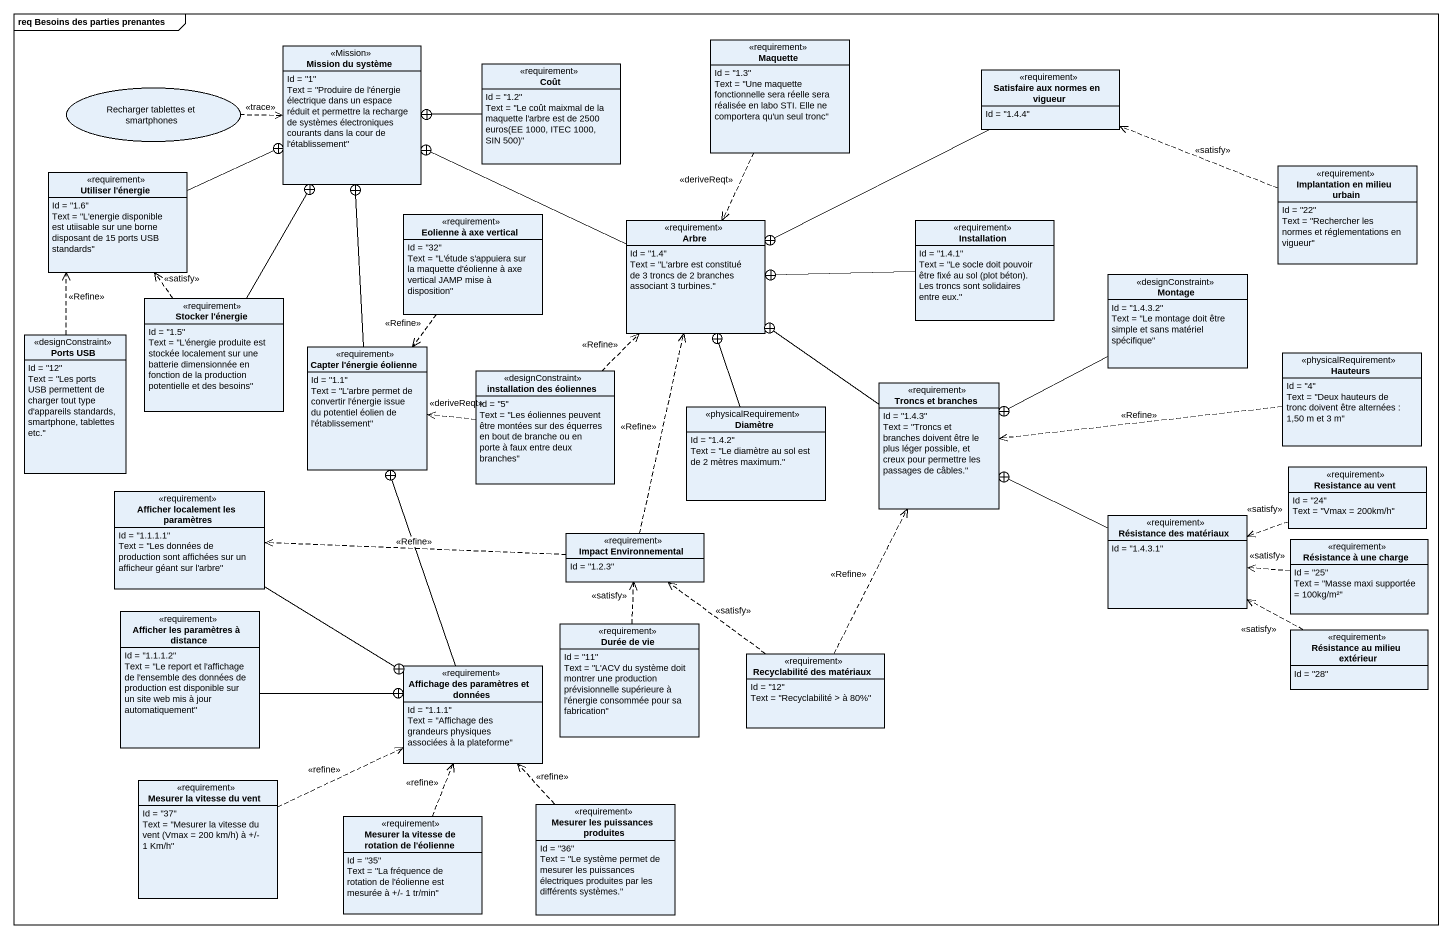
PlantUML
@startuml
mainframe req Besoins des parties prenantes
allowmixing
hide circle
hide empty members
class "Mission du système" as Mission_du_système <<Mission>> {
  Id = "1"
  Text = "Produire de l'énergie électrique dans un espace réduit et permettre la recharge de systèmes électroniques courants dans la cour de l'établissement"
}
class Coût <<requirement>> {
  Id = "1.2"
  {field} Text = "Le coût maixmal de la maquette l'arbre est de 2500 euros(EE 1000, ITEC 1000, SIN 500)"
}
class Maquette <<requirement>> {
  Id = "1.3"
  Text = "Une maquette fonctionnelle sera réelle sera réalisée en labo STI. Elle ne comportera qu'un seul tronc"
}
usecase "Recharger tablettes et smartphones" as Recharger_tablettes_et
class "Satisfaire aux normes en vigueur" as Satisfaire_aux_normes_en <<requirement>> {
  Id = "1.4.4"
}
class "Utiliser l'énergie" as Utiliser_l_énergie <<requirement>> {
  Id = "1.6"
  Text = "L'energie disponible est utiisable sur une borne disposant de 15 ports USB standards"
}
class "Implantation en milieu urbain" as Implantation_en_milieu <<requirement>> {
  Id = "22"
  Text = "Rechercher les normes et réglementations en vigueur"
}
class "Eolienne à axe vertical" as Eolienne_à_axe_vertical <<requirement>> {
  Id = "32"
  Text = "L'étude s'appuiera sur la maquette d'éolienne à axe vertical JAMP mise à disposition"
}
class Arbre <<requirement>> {
  Id = "1.4"
  Text = "L'arbre est constitué de 3 troncs de 2 branches associant 3 turbines."
}
class Installation <<requirement>> {
  Id = "1.4.1"
  {field} Text = "Le socle doit pouvoir être fixé au sol (plot béton). Les troncs sont solidaires entre eux."
}
class "Stocker l'énergie" as Stocker_l_énergie <<requirement>> {
  Id = "1.5"
  Text = "L'énergie produite est stockée localement sur une batterie dimensionnée en fonction de la production potentielle et des besoins"
}
class Montage <<designConstraint>> {
  Id = "1.4.3.2"
  Text = "Le montage doit être simple et sans matériel spécifique"
}
class "Ports USB" as Ports_USB <<designConstraint>> {
  Id = "12"
  Text = "Les ports USB permettent de charger tout type d'appareils standards, smartphone, tablettes etc."
}
class "Capter l'énergie éolienne" as Capter_l_énergie_éolienne <<requirement>> {
  Id = "1.1"
  Text = "L'arbre permet de convertir l'énergie issue du potentiel éolien de l'établissement"
}
class "installation des éoliennes" as installation_des_éoliennes <<designConstraint>> {
  Id = "5"
  Text = "Les éoliennes peuvent être montées sur des équerres en bout de branche ou en porte à faux entre deux branches"
}
class Hauteurs <<physicalRequirement>> {
  Id = "4"
  Text = "Deux hauteurs de tronc doivent être alternées : 1,50 m et 3 m"
}
class Diamètre <<physicalRequirement>> {
  Id = "1.4.2"
  Text = "Le diamètre au sol est de 2 mètres maximum."
}
class "Troncs et branches" as Troncs_et_branches <<requirement>> {
  Id = "1.4.3"
  Text = "Troncs et branches doivent être le plus léger possible, et creux pour permettre les passages de câbles."
}
class "Afficher localement les paramètres" as Afficher_localement_les <<requirement>> {
  Id = "1.1.1.1"
  Text = "Les données de production sont affichées sur un afficheur géant sur l'arbre"
}
class "Resistance au vent" as Resistance_au_vent <<requirement>> {
  Id = "24"
  Text = "Vmax = 200km/h"
}
class "Résistance des matériaux" as Résistance_des_matériaux <<requirement>> {
  Id = "1.4.3.1"
}
class "Impact Environnemental" as Impact_Environnemental <<requirement>> {
  Id = "1.2.3"
}
class "Résistance à une charge" as Résistance_à_une_charge <<requirement>> {
  Id = "25"
  Text = "Masse maxi supportée = 100kg/m²"
}
class "Afficher les paramètres à distance" as Afficher_les_paramètres_à <<requirement>> {
  Id = "1.1.1.2"
  Text = "Le report et l'affichage de l'ensemble des données de production est disponible sur un site web mis à jour automatiquement"
}
class "Durée de vie" as Durée_de_vie <<requirement>> {
  Id = "11"
  Text = "L'ACV du système doit montrer une production prévisionnelle supérieure à l'énergie consommée pour sa fabrication"
}
class "Résistance au milieu extérieur" as Résistance_au_milieu <<requirement>> {
  Id = "28"
}
class "Affichage des paramètres et données" as Affichage_des_paramètres_et <<requirement>> {
  Id = "1.1.1"
  Text = "Affichage des grandeurs physiques associées à la plateforme"
}
class "Recyclabilité des matériaux" as Recyclabilité_des_matériaux <<requirement>> {
  Id = "12"
  Text = "Recyclabilité > à 80%"
}
class "Mesurer la vitesse du vent" as Mesurer_la_vitesse_du_vent <<requirement>> {
  Id = "37"
  {field} Text = "Mesurer la vitesse du vent (Vmax = 200 km/h) à +/- 1 Km/h"
}
class "Mesurer la vitesse de rotation de l'éolienne" as Mesurer_la_vitesse_de <<requirement>> {
  Id = "35"
  Text = "La fréquence de rotation de l'éolienne est mesurée à +/- 1 tr/min"
}
class "Mesurer les puissances produites" as Mesurer_les_puissances <<requirement>> {
  Id = "36"
  Text = "Le système permet de mesurer les puissances électriques produites par les différents systèmes."
}
Coût -left-+ Mission_du_système
Maquette ..> Arbre : <<deriveReqt>>
Recharger_tablettes_et .right.> Mission_du_système : <<trace>>
Satisfaire_aux_normes_en -left-+ Arbre
Utiliser_l_énergie -right-+ Mission_du_système
Implantation_en_milieu .left.> Satisfaire_aux_normes_en : <<satisfy>>
Eolienne_à_axe_vertical ..> Capter_l_énergie_éolienne : <<Refine>>
Arbre -left-+ Mission_du_système
Installation -left-+ Arbre
Stocker_l_énergie -up-+ Mission_du_système
Stocker_l_énergie .up.> Utiliser_l_énergie : <<satisfy>>
Montage -left-+ Troncs_et_branches
Ports_USB .up.> Utiliser_l_énergie : <<Refine>>
Capter_l_énergie_éolienne -up-+ Mission_du_système
installation_des_éoliennes .up.> Arbre : <<Refine>>
installation_des_éoliennes .left.> Capter_l_énergie_éolienne : <<deriveReqt>>
Hauteurs .left.> Troncs_et_branches : <<Refine>>
Diamètre -up-+ Arbre
Troncs_et_branches -up-+ Arbre
Afficher_localement_les --+ Affichage_des_paramètres_et
Resistance_au_vent .left.> Résistance_des_matériaux : <<satisfy>>
Résistance_des_matériaux -left-+ Troncs_et_branches
Impact_Environnemental .up.> Arbre : <<Refine>>
Impact_Environnemental .left.> Afficher_localement_les : <<Refine>>
Résistance_à_une_charge .left.> Résistance_des_matériaux : <<satisfy>>
Afficher_les_paramètres_à -right-+ Affichage_des_paramètres_et
Durée_de_vie .up.> Impact_Environnemental : <<satisfy>>
Résistance_au_milieu .left.> Résistance_des_matériaux : <<satisfy>>
Affichage_des_paramètres_et -up-+ Capter_l_énergie_éolienne
Recyclabilité_des_matériaux .up.> Troncs_et_branches : <<Refine>>
Recyclabilité_des_matériaux .up.> Impact_Environnemental : <<satisfy>>
Mesurer_la_vitesse_du_vent .right.> Affichage_des_paramètres_et : <<refine>>
Mesurer_la_vitesse_de .up.> Affichage_des_paramètres_et : <<refine>>
Mesurer_les_puissances .up.> Affichage_des_paramètres_et : <<refine>>
@enduml
